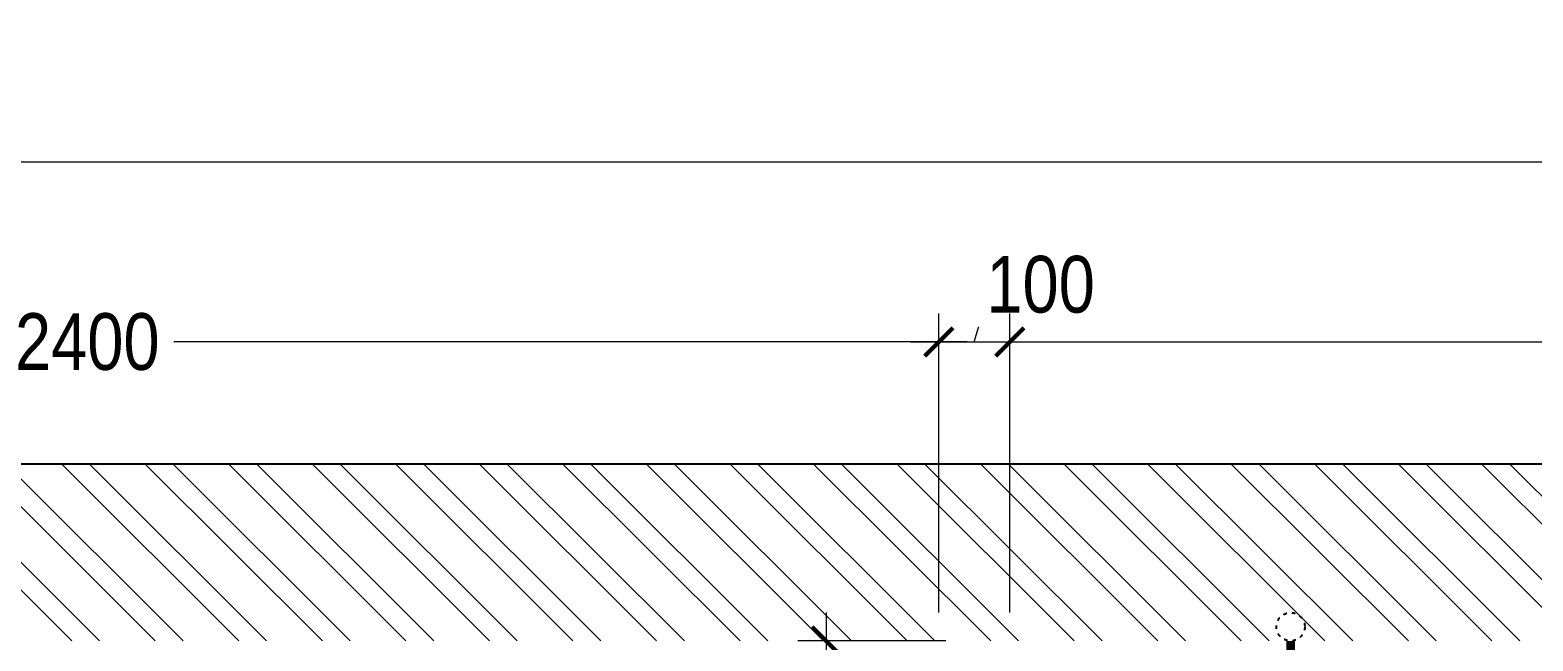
# Model space of a CAD drawing. Header units: millimetres. Extents: x 8916 to 22657, y -1037022 to -1027677.
# Drawn here: x 10864 to 12982, y -1028539 to -1027677 of the extents above; entities that cross this region are included whole.
import ezdxf
from ezdxf.lldxf.tags import DXFTag

# ---------------------------------------------------------------- set-up
doc = ezdxf.new("R2010")
doc.units = ezdxf.units.MM
doc.header["$LTSCALE"] = 40
doc.header["$PDMODE"] = 3
doc.linetypes.add('ACAD_ISO03W100', pattern=[30, 12, -18])
doc.layers.add('dimensions', color=149, linetype='Continuous', lineweight=5)
doc.layers.add('LENS_HATCH_WALL', color=251, linetype='Continuous', lineweight=5)
doc.layers.add('wall', color=5, linetype='Continuous')
doc.styles.get("Standard").update_dxf_attribs({"font": 'ARIALN.TTF'})
tags = doc.linetypes.add('DASHED2', pattern=[0.375, 0.25, -0.125]).pattern_tags.tags
tags[6:7] = [DXFTag(74, 4), DXFTag(75, 0), DXFTag(340, '0'), DXFTag(46, 1.0), DXFTag(50, 0.0), DXFTag(44, 0.0), DXFTag(45, 0.0)]
tags[4:5] = [DXFTag(74, 4), DXFTag(75, 0), DXFTag(340, '0'), DXFTag(46, 1.0), DXFTag(50, 0.0), DXFTag(44, 0.0), DXFTag(45, 0.0)]
doc.dimstyles.new('Working', dxfattribs={"dimscale": 0.8, "dimtxt": 100, "dimasz": 50, "dimexe": 50, "dimexo": 50, "dimgap": 0, "dimtad": 1, "dimdec": 0, "dimtxsty": 'Standard', "dimblk": 'ARCHTICK', "dimcen": 0, "dimdle": 50, "dimclrd": 250, "dimclre": 8, "dimclrt": 7, "dimazin": 3, "dimtfac": 1, "dimtdec": 0, "dimtmove": 1, "dimatfit": 3, "dimfxl": 3, "dimlwd": 5, "dimlwe": 0})

# ---------------------------------------------------------------- blocks, each defined once
blk = doc.blocks.new('sfeqwef')
at = {"layer": 'LENS_HATCH_WALL', "ltscale": 12}
h = blk.add_hatch(dxfattribs=at)
h.set_pattern_fill('ANSI32', color=256, scale=222, style=0)
h.set_pattern_definition([(44.99999999999999, (-26297894.81729468, 1620009.821466953), (-58.86663953378008, 58.86663953378008), []), (44.99999999999999, (-26297855.57286839, 1620009.821466953), (-58.86663953378008, 58.86663953378008), [])])
h.paths.add_polyline_path([(0, -12780), (0, -11249), (-250, -11249), (-250, -12530), (-8233, -12530.00000000001), (-8233, -12780.00000000002)])
h.paths.add_polyline_path([(-453, -11018), (-453, -10867.99999999999), (-1823, -10867.99999999999), (-1823, -11089.99999999999), (-1673, -11089.99999999999), (-1673, -11018)])
h.paths.add_polyline_path([(-1673, -11771), (-1673, -11089.99999999999), (-1823, -11089.99999999999), (-1823, -11771)])
h.paths.add_polyline_path([(0, -10609), (0, -8548), (-250, -8548), (-250, -10609)])
h.paths.add_polyline_path([(0, -8321.999999999998), (0, -469), (-250, -469), (-250, -6707), (-250, -8321.999999999998)])
h.paths.add_polyline_path([(-471, -250), (-471, 0), (-4033, 0), (-4033, -250.0000000000073)])
h.paths.add_polyline_path([(-4683, -250.0000000000073), (-4683, -7.276e-12), (-7574, -7.276e-12), (-7574, -250.0000000000073)])
h.paths.add_polyline_path([(-8083, -2517), (-8083, -469), (-8233, -469), (-8233, -2517)])
at = {"layer": 'wall', "color": 1}
blk.add_line((0, 0), (0, -12780), dxfattribs=at)
blk = doc.blocks.new('_ArchTick')
at = {"const_width": 0.15}
blk.add_lwpolyline([(-0.5, -0.5), (0.5, 0.5)], dxfattribs=at)
blk = doc.blocks.new('*D34')
at = {"layer": 'Defpoints', "color": 0, "ltscale": 50, "transparency": 16777216}
for p in [(12144.38785767823, -1028116.991290014), (9744.38785767823, -1028538.72895679), (12144.38785767823, -1028538.72895679)]:
    blk.add_point(p, dxfattribs=at)
at = {"layer": 'dimensions', "color": 8, "linetype": 'DASHED2', "lineweight": 0, "ltscale": 50, "transparency": 16777216}
for p, q in [((9744.38785767823, -1028498.72895679), (9744.38785767823, -1028076.991290014)), ((12144.38785767823, -1028498.72895679), (12144.38785767823, -1028076.991290014))]:
    blk.add_line(p, q, dxfattribs=at)
at = {"layer": 'dimensions', "color": 250, "linetype": 'DASHED2', "lineweight": 5, "ltscale": 50, "transparency": 16777216}
for p, q in [((9704.387857678232, -1028116.991290014), (10845.99768032489, -1028116.991290014)), ((12184.38785767823, -1028116.991290014), (11042.77803503157, -1028116.991290014))]:
    blk.add_line(p, q, dxfattribs=at)
at = {"layer": 'dimensions', "color": 250, "lineweight": 5, "ltscale": 50, "transparency": 16777216, "xscale": 40, "yscale": 40, "zscale": 40, "rotation": 180}
blk.add_blockref('_ArchTick', (9744.38785767823, -1028116.991290014), dxfattribs=at)
at = {"layer": 'dimensions', "color": 250, "lineweight": 5, "ltscale": 50, "transparency": 16777216, "xscale": 40, "yscale": 40, "zscale": 40}
blk.add_blockref('_ArchTick', (12144.38785767823, -1028116.991290014), dxfattribs=at)
at = {"layer": 'dimensions', "color": 7, "ltscale": 50, "transparency": 16777216, "insert": (10944.38785767823, -1028116.991290014), "char_height": 80, "attachment_point": 5, "bg_fill": 3, "box_fill_scale": 1.25, "bg_fill_color": 9, "bg_fill_true_color": 13158600, "bg_fill_transparency": 0}
blk.add_mtext('\\A1;2400', dxfattribs=at)
blk = doc.blocks.new('*D35')
at = {"layer": 'Defpoints', "color": 0, "ltscale": 50, "transparency": 16777216}
for p in [(12244.38785767823, -1028116.991290014), (12144.38785767823, -1028538.72895679), (12244.38785767823, -1028538.72895679)]:
    blk.add_point(p, dxfattribs=at)
at = {"layer": 'dimensions', "color": 250, "linetype": 'DASHED2', "lineweight": 5, "ltscale": 50, "transparency": 16777216}
for p, q in [((12194.38785767823, -1028116.991290014), (12218.64160938355, -1028036.145450996)), ((12104.38785767823, -1028116.991290014), (12284.38785767823, -1028116.991290014))]:
    blk.add_line(p, q, dxfattribs=at)
at = {"layer": 'dimensions', "color": 8, "linetype": 'DASHED2', "lineweight": 0, "ltscale": 50, "transparency": 16777216}
for p, q in [((12144.38785767823, -1028498.72895679), (12144.38785767823, -1028076.991290014)), ((12244.38785767823, -1028498.72895679), (12244.38785767823, -1028076.991290014))]:
    blk.add_line(p, q, dxfattribs=at)
at = {"layer": 'dimensions', "color": 250, "lineweight": 5, "ltscale": 50, "transparency": 16777216, "xscale": 40, "yscale": 40, "zscale": 40, "rotation": 180}
blk.add_blockref('_ArchTick', (12144.38785767823, -1028116.991290014), dxfattribs=at)
at = {"layer": 'dimensions', "color": 7, "ltscale": 50, "transparency": 16777216, "insert": (12287.91855344903, -1028036.145450996), "char_height": 80, "attachment_point": 5, "bg_fill": 3, "box_fill_scale": 1.25, "bg_fill_color": 9, "bg_fill_true_color": 13158600, "bg_fill_transparency": 0}
blk.add_mtext('\\A1;100', dxfattribs=at)
at = {"layer": 'dimensions', "color": 250, "lineweight": 5, "ltscale": 50, "transparency": 16777216, "xscale": 40, "yscale": 40, "zscale": 40}
blk.add_blockref('_ArchTick', (12244.38785767823, -1028116.991290014), dxfattribs=at)
blk = doc.blocks.new('*D36')
at = {"layer": 'Defpoints', "color": 0, "ltscale": 50, "transparency": 16777216}
for p in [(14644.38785767823, -1028116.991290014), (12244.38785767823, -1028538.72895679), (14644.38785767823, -1028538.72895679)]:
    blk.add_point(p, dxfattribs=at)
at = {"layer": 'dimensions', "color": 8, "linetype": 'DASHED2', "lineweight": 0, "ltscale": 50, "transparency": 16777216}
for p, q in [((12244.38785767823, -1028498.72895679), (12244.38785767823, -1028076.991290014)), ((14644.38785767823, -1028498.72895679), (14644.38785767823, -1028076.991290014))]:
    blk.add_line(p, q, dxfattribs=at)
at = {"layer": 'dimensions', "color": 250, "linetype": 'DASHED2', "lineweight": 5, "ltscale": 50, "transparency": 16777216}
for p, q in [((12204.38785767823, -1028116.991290014), (13345.99768032489, -1028116.991290014)), ((14684.38785767823, -1028116.991290014), (13542.77803503157, -1028116.991290014))]:
    blk.add_line(p, q, dxfattribs=at)
at = {"layer": 'dimensions', "color": 250, "lineweight": 5, "ltscale": 50, "transparency": 16777216, "xscale": 40, "yscale": 40, "zscale": 40, "rotation": 180}
blk.add_blockref('_ArchTick', (12244.38785767823, -1028116.991290014), dxfattribs=at)
at = {"layer": 'dimensions', "color": 250, "lineweight": 5, "ltscale": 50, "transparency": 16777216, "xscale": 40, "yscale": 40, "zscale": 40}
blk.add_blockref('_ArchTick', (14644.38785767823, -1028116.991290014), dxfattribs=at)
at = {"layer": 'dimensions', "color": 7, "ltscale": 50, "transparency": 16777216, "insert": (13444.38785767823, -1028116.991290014), "char_height": 80, "attachment_point": 5, "bg_fill": 3, "box_fill_scale": 1.25, "bg_fill_color": 9, "bg_fill_true_color": 13158600, "bg_fill_transparency": 0}
blk.add_mtext('\\A1;2400', dxfattribs=at)
blk = doc.blocks.new('*D81')
at = {"layer": 'Defpoints', "color": 0, "ltscale": 50, "transparency": 16777216}
for p in [(11985.61216651923, -1028538.728956791), (12194.38785767823, -1028538.728956791), (12244.38785767823, -1030011.728956791)]:
    blk.add_point(p, dxfattribs=at)
at = {"layer": 'dimensions', "color": 250, "linetype": 'DASHED2', "lineweight": 5, "ltscale": 50, "transparency": 16777216}
for p, q in [((11985.61216651923, -1028498.728956791), (11985.61216651923, -1029180.385846286)), ((11985.61216651923, -1030051.728956791), (11985.61216651923, -1029370.072067296))]:
    blk.add_line(p, q, dxfattribs=at)
at = {"layer": 'dimensions', "color": 8, "linetype": 'DASHED2', "lineweight": 0, "ltscale": 50, "transparency": 16777216}
for p, q in [((12154.38785767823, -1028538.728956791), (11945.61216651923, -1028538.728956791)), ((12204.38785767823, -1030011.728956791), (11945.61216651923, -1030011.728956791))]:
    blk.add_line(p, q, dxfattribs=at)
at = {"layer": 'dimensions', "color": 250, "lineweight": 5, "ltscale": 50, "transparency": 16777216, "xscale": 40, "yscale": 40, "zscale": 40}
for p, rotation in [((11985.61216651923, -1028538.728956791), 90), ((11985.61216651923, -1030011.728956791), 270)]:
    blk.add_blockref('_ArchTick', p, dxfattribs=dict(at, rotation=rotation))
at = {"layer": 'dimensions', "color": 7, "ltscale": 50, "transparency": 16777216, "insert": (11985.61216651894, -1029275.228956791), "char_height": 80, "attachment_point": 5, "rotation": 90, "bg_fill": 3, "box_fill_scale": 1.25, "bg_fill_color": 9, "bg_fill_true_color": 13158600, "bg_fill_transparency": 0}
blk.add_mtext('\\A1;1473', dxfattribs=at)
blk = doc.blocks.new('*D122')
at = {"layer": 'Defpoints', "color": 0, "ltscale": 50, "transparency": 16777216}
for p in [(9525.38785767823, -1027863.111514176), (21805.38785767823, -1028538.72895679), (9525.38785767823, -1028759.72895679)]:
    blk.add_point(p, dxfattribs=at)
at = {"layer": 'dimensions', "color": 8, "linetype": 'DASHED2', "lineweight": 0, "ltscale": 50, "transparency": 16777216}
for p, q in [((9525.38785767823, -1028263.111514176), (9525.38785767823, -1027823.111514176)), ((21805.38785767823, -1028263.111514176), (21805.38785767823, -1027823.111514176))]:
    blk.add_line(p, q, dxfattribs=at)
at = {"layer": 'dimensions', "color": 250, "linetype": 'DASHED2', "lineweight": 5, "ltscale": 50, "transparency": 16777216}
for p, q in [((9485.387857678232, -1027863.111514176), (15314.31009505886, -1027863.111514176)), ((21845.38785767823, -1027863.111514176), (16016.4656202976, -1027863.111514176))]:
    blk.add_line(p, q, dxfattribs=at)
at = {"layer": 'dimensions', "color": 250, "lineweight": 5, "ltscale": 50, "transparency": 16777216, "xscale": 40, "yscale": 40, "zscale": 40, "rotation": 180}
blk.add_blockref('_ArchTick', (9525.38785767823, -1027863.111514176), dxfattribs=at)
at = {"layer": 'dimensions', "color": 250, "lineweight": 5, "ltscale": 50, "transparency": 16777216, "xscale": 40, "yscale": 40, "zscale": 40}
blk.add_blockref('_ArchTick', (21805.38785767823, -1027863.111514176), dxfattribs=at)
at = {"layer": 'dimensions', "color": 7, "ltscale": 50, "transparency": 16777216, "insert": (15665.38785767823, -1027863.111514176), "char_height": 80, "attachment_point": 5, "bg_fill": 3, "box_fill_scale": 1.25, "bg_fill_color": 9, "bg_fill_true_color": 13158600, "bg_fill_transparency": 0}
blk.add_mtext('\\A1;12280 [40\'-3 1/2"]', dxfattribs=at)

msp = doc.modelspace()

# ---------------------------------------------------------------- linework, layer by layer
at = {"color": 13, "linetype": 'ACAD_ISO03W100', "ltscale": 0.01, "true_color": 0xff4747, "const_width": 12}
msp.add_lwpolyline([(14441.63806989684, -1029391.333442652), (12640.21781168773, -1029391.333442652), (12640.21781168773, -1028538.72895679)], dxfattribs=at)
at = {"color": 13, "linetype": 'ACAD_ISO03W100', "ltscale": 0.01, "true_color": 0xff4747}
msp.add_circle((12640.21781168773, -1028518.72895679), 20, dxfattribs=at)

# ---------------------------------------------------------------- block references
at = {"rotation": 90}
msp.add_blockref('sfeqwef', (9275.38785767823, -1028288.728956791), dxfattribs=at)

# ---------------------------------------------------------------- next in the draw order: dimensions: what is measured, and where the dimension line sits
at = {"layer": 'dimensions', "ltscale": 50}
dim = msp.add_linear_dim(base=(12144.38785767823, -1028116.991290014), p1=(9744.38785767823, -1028538.72895679), p2=(12144.38785767823, -1028538.72895679), dimstyle='Working', override={"dimfxl": 500, "dimfxlon": 1, "dimtfill": 1, "dimarcsym": 1}, dxfattribs=at)
dim.commit()
dim.dimension.update_dxf_attribs({"geometry": '*D34', "text_midpoint": (10944.38785767823, -1028116.991290014)})

# ---------------------------------------------------------------- next in the draw order: dimensions: what is measured, and where the dimension line sits
dim = msp.add_linear_dim(base=(12244.38785767823, -1028116.991290014), p1=(12144.38785767823, -1028538.72895679), p2=(12244.38785767823, -1028538.72895679), dimstyle='Working', override={"dimfxl": 500, "dimfxlon": 1, "dimtfill": 1, "dimarcsym": 1}, dxfattribs=at)
dim.commit()
dim.dimension.update_dxf_attribs({"geometry": '*D35', "text_midpoint": (12218.64160938355, -1028036.145450996)})

# ---------------------------------------------------------------- next in the draw order: dimensions: what is measured, and where the dimension line sits
dim = msp.add_linear_dim(base=(14644.38785767823, -1028116.991290014), p1=(12244.38785767823, -1028538.72895679), p2=(14644.38785767823, -1028538.72895679), dimstyle='Working', override={"dimfxl": 500, "dimfxlon": 1, "dimtfill": 1, "dimarcsym": 1}, dxfattribs=at)
dim.commit()
dim.dimension.update_dxf_attribs({"geometry": '*D36', "text_midpoint": (13444.38785767823, -1028116.991290014)})

# ---------------------------------------------------------------- next in the draw order: dimensions: what is measured, and where the dimension line sits
dim = msp.add_linear_dim(base=(11985.61216651923, -1028538.728956791), p1=(12244.38785767823, -1030011.72895679), p2=(12194.38785767823, -1028538.72895679), angle=90, dimstyle='Working', override={"dimfxl": 500, "dimfxlon": 1, "dimtfill": 1, "dimarcsym": 1}, dxfattribs=at)
dim.commit()
dim.dimension.update_dxf_attribs({"geometry": '*D81', "text_midpoint": (11985.61216651894, -1029275.228956791)})

# ---------------------------------------------------------------- next in the draw order: dimensions: what is measured, and where the dimension line sits
dim = msp.add_linear_dim(base=(9525.38785767823, -1027863.111514176), p1=(21805.38785767823, -1028538.72895679), p2=(9525.38785767823, -1028759.72895679), dimstyle='Working', override={"dimfxl": 500, "dimfxlon": 1, "dimtfill": 1, "dimarcsym": 1}, dxfattribs=at)
dim.commit()
dim.dimension.update_dxf_attribs({"geometry": '*D122', "text_midpoint": (15665.38785767823, -1027863.111514176)})

doc.saveas('drawing.dxf')
